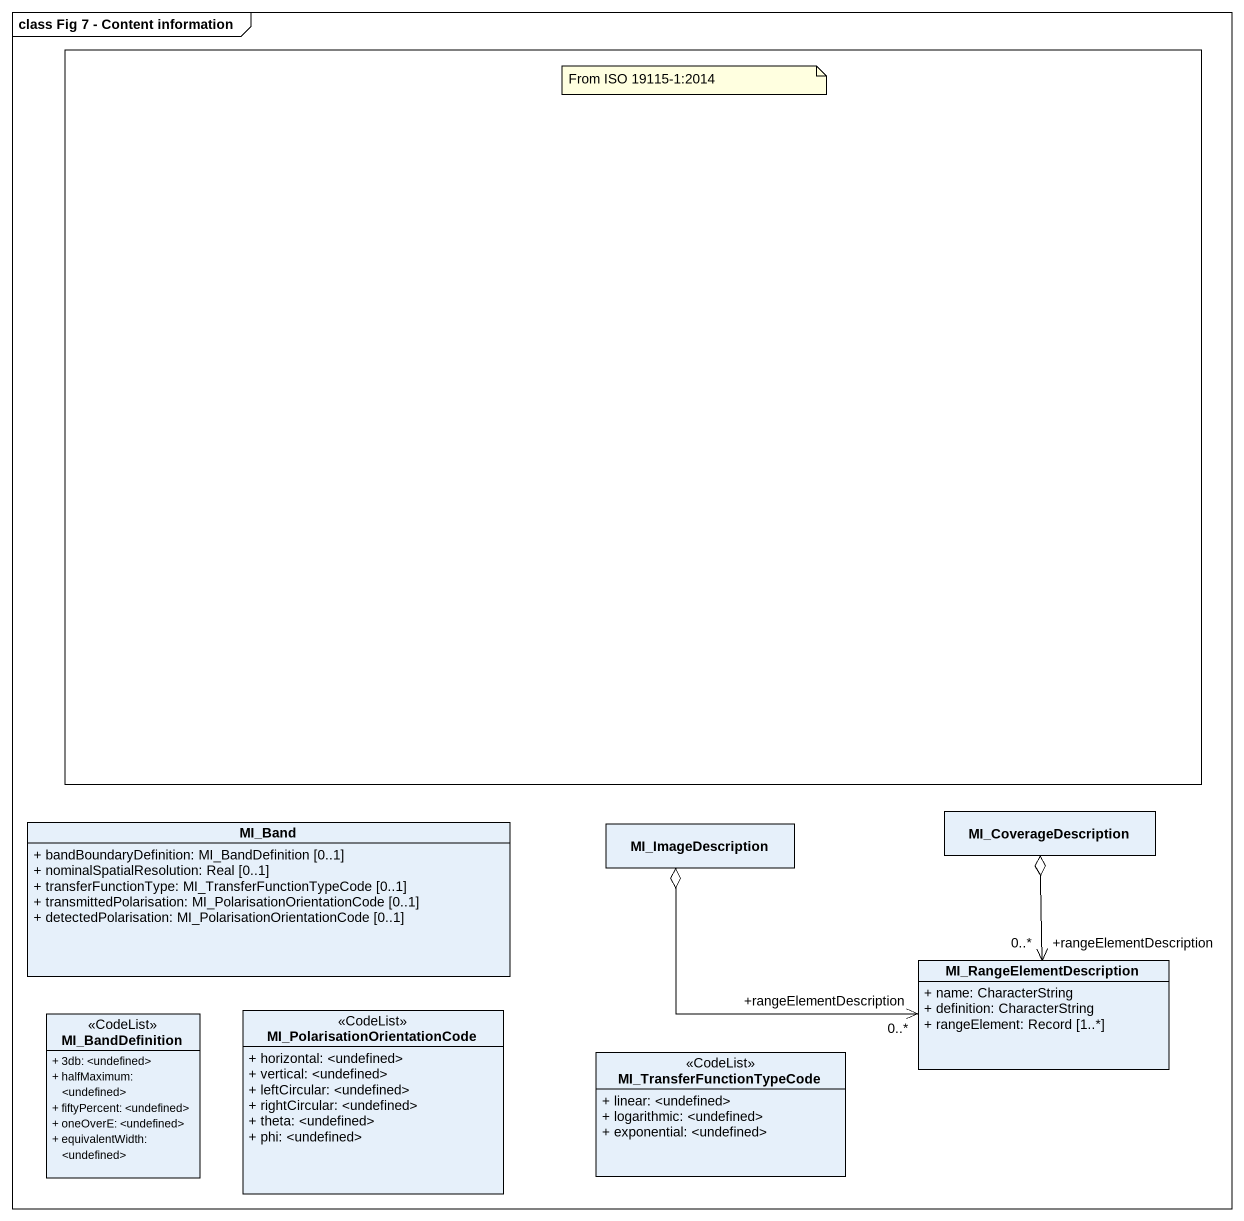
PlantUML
@startuml
mainframe class Fig 7 - Content information
allowmixing
hide circle
hide empty members
skinparam classAttributeIconSize 0
rectangle " " as rectangle1
class MI_CoverageDescription
class MI_Band {
  + bandBoundaryDefinition: MI_BandDefinition [0..1]
  + nominalSpatialResolution: Real [0..1]
  + transferFunctionType: MI_TransferFunctionTypeCode [0..1]
  + transmittedPolarisation: MI_PolarisationOrientationCode [0..1]
  + detectedPolarisation: MI_PolarisationOrientationCode [0..1]
}
class MI_ImageDescription
class MI_RangeElementDescription {
  + name: CharacterString
  + definition: CharacterString
  + rangeElement: Record [1..*]
}
class MI_BandDefinition <<CodeList>> {
  + 3db: <undefined>
  + halfMaximum: <undefined>
  + fiftyPercent: <undefined>
  + oneOverE: <undefined>
  + equivalentWidth: <undefined>
}
class "MI_PolarisationOrientationCode" as MI_PolarisationOrientationCo <<CodeList>> {
  + horizontal: <undefined>
  + vertical: <undefined>
  + leftCircular: <undefined>
  + rightCircular: <undefined>
  + theta: <undefined>
  + phi: <undefined>
}
class MI_TransferFunctionTypeCode <<CodeList>> {
  + linear: <undefined>
  + logarithmic: <undefined>
  + exponential: <undefined>
}
MI_ImageDescription o-right-> "+rangeElementDescription\n0..*" MI_RangeElementDescription
MI_RangeElementDescription "+rangeElementDescription\n0..*" <-up-o MI_CoverageDescription
note as N1
  From ISO 19115-1:2014
end note
@enduml
